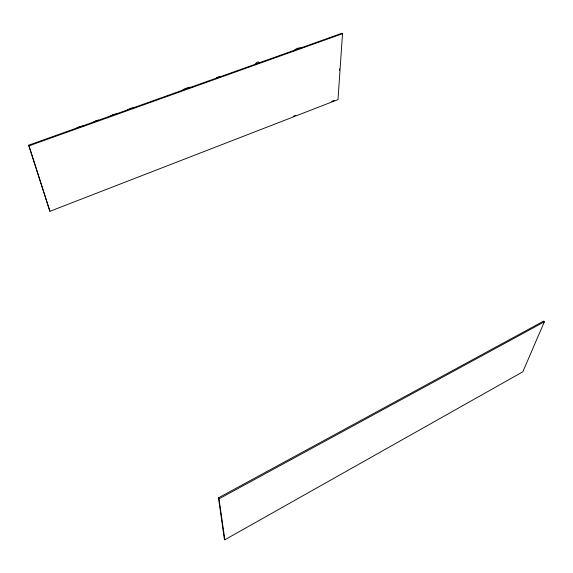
<?xml version="1.0" encoding="UTF-8"?>
<svg xmlns="http://www.w3.org/2000/svg" width="573" height="573" viewBox="0 0 573 573"><rect width="100%" height="100%" fill="white"/><g stroke="black" fill="none" stroke-linecap="round" stroke-linejoin="round"><path stroke-width="0.86" d="M339.474 70.629L339.596 68.853M342.518 33.707L337.991 99.609L49.908 211.301L28.65 145.205L342.024 33.227L342.518 33.707L29.008 145.836L28.65 145.205M255.279 64.663L256.482 62.5L258.101 61.92L259.211 62.514M544.35 321.825L522.834 371.784L224.838 539.773L224.322 538.835L218.478 497.844L543.648 321.095L544.35 321.825L219.036 498.839L224.838 539.773M293.261 51.162C295.339 49.07 298.497 47.136 301.52 48.175M75.765 128.703L79.232 126.633L83.25 126.067M92.568 122.694L95.999 120.645L98.656 120.079M110.059 116.204L113.103 114.536L116.376 113.948M127.65 109.708L131.303 108.132L133.831 107.989M293.297 116.269L295.797 115.302M331.688 101.392L334.195 100.425M216.522 77.627L219.667 76.503M192.428 87.347L188.775 87.304L184.284 88.973A9.204 6.797 -39.2 0 0 182.243 90.434M218.478 497.844L219.036 498.839M29.008 145.836L49.908 211.301"/></g></svg>
